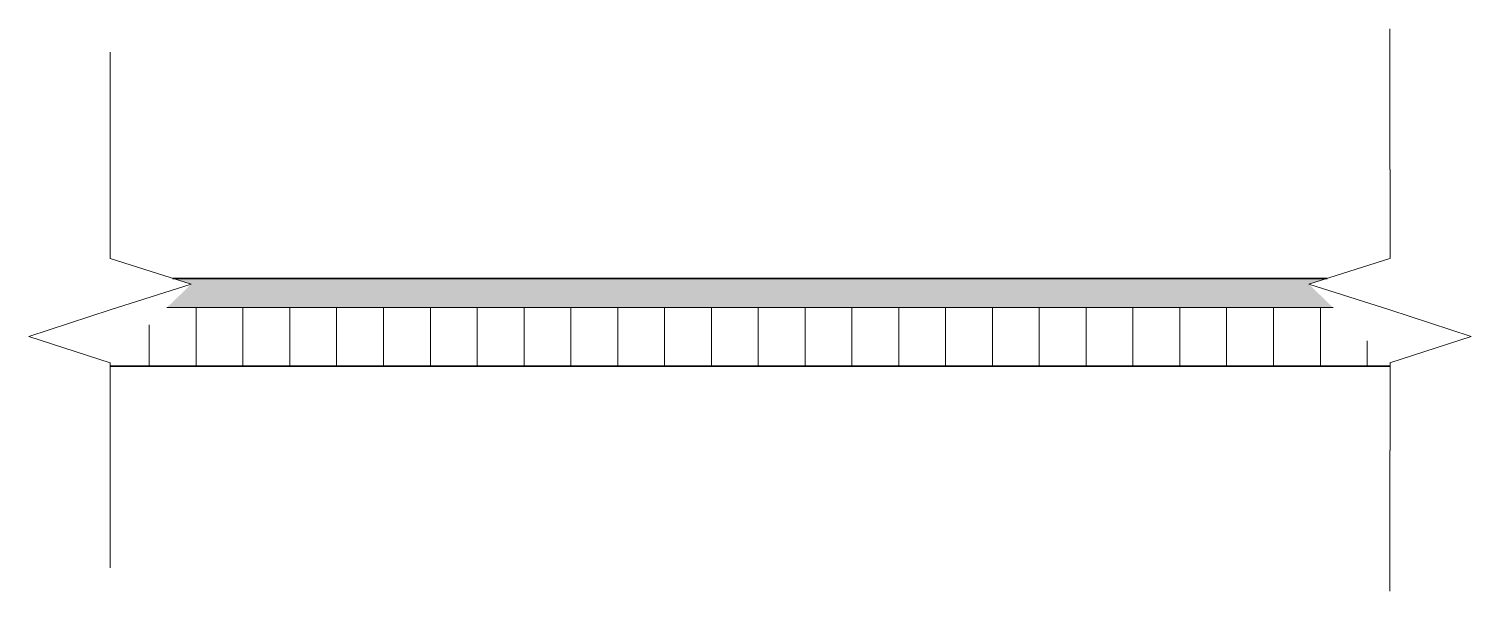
# Model space of a CAD drawing. Header units: millimetres. Extents: x -60946 to 138510, y -262288 to 24501.
# Drawn here: x 78217 to 79449, y -145891 to -145411 of the extents above; entities that cross this region are included whole.
import ezdxf

# ---------------------------------------------------------------- set-up
doc = ezdxf.new("R2010")
doc.units = ezdxf.units.MM
for name, color, linetype, lineweight in [('Аннотация', 7, 'Continuous', 20), ('Стены разрез', 7, 'Continuous', 35), ('Стены штриховка', 7, 'Continuous', 9), ('Узлы', 7, 'Continuous', 18)]:
    doc.layers.add(name, color=color, linetype=linetype, lineweight=lineweight)

# ---------------------------------------------------------------- blocks, each defined once
blk = doc.blocks.new('Family - ___-2739952-УО кладочный 2-3 эт')
at = {"layer": 'Стены разрез', "lineweight": 20, "true_color": 0x0080c0}
blk.add_hatch(color=142, dxfattribs=at).paths.add_polyline_path([(-809.9, 4949.2), (165.2, 4949.2), (144.5, 4969.2), (160.2, 4974.2), (-825.6, 4974.2), (-809.9, 4969.2), (-830.6, 4949.2)])
at = {"layer": 'Стены разрез', "lineweight": 9, "true_color": 0x0080c0}
h = blk.add_hatch(dxfattribs=at)
h.set_pattern_fill('FP_9', color=142, style=0, pattern_type=2)
h.set_pattern_definition([(90, (0, 0), (-40, 2e-15), [])])
h.paths.add_polyline_path([(-406.6, 4899.2), (213.8, 4899.2), (213.8, 4902.1), (165.2, 4949.2), (-830.6, 4949.2), (-879.2, 4902.1), (-879.2, 4899.2), (-809.9, 4899.2)])
at = {"layer": 'Стены разрез'}
for p, q in [((160.2, 4974.2), (-825.6, 4974.2)), ((-879.2, 4899.2), (213.8, 4899.2))]:
    blk.add_line(p, q, dxfattribs=at)
at = {"layer": 'Стены штриховка'}
blk.add_line((165.2, 4949.2), (-830.6, 4949.2), dxfattribs=at)
blk = doc.blocks.new('ADSK_Обрыв_Линия1 - По умолчанию-2621347-УО кладочный 2-3 эт')
at = {"layer": 'Узлы', "lineweight": 20}
for p, q in [((10406.3, 6202.4), (10406.3, 6126.4)), ((10406.3, 6037.3), (10406.3, 5962.4))]:
    blk.add_line(p, q, dxfattribs=at)
blk = doc.blocks.new('ADSK_Обрыв_Линия1 - По умолчанию-2621349-УО кладочный 2-3 эт')
at = {"layer": 'Узлы', "lineweight": 20}
for p, q in [((9313.3, 6182.4), (9313.3, 6126.4)), ((9313.3, 6037.3), (9313.3, 5982.4))]:
    blk.add_line(p, q, dxfattribs=at)

msp = doc.modelspace()

# ---------------------------------------------------------------- linework, layer by layer
at = {"layer": 'Аннотация'}
for p, q in [((79379.4812, -145530.5738), (79379.4812, -145410.5738)), ((78286.5012, -145550.5738), (78286.5012, -145430.5738)), ((78286.5012, -145606.5738), (78355.7832, -145628.5738)), ((78286.5012, -145606.5738), (78355.7832, -145628.5738)), ((79379.4812, -145606.5738), (79310.1991, -145628.5738)), ((79379.4812, -145606.5738), (79310.1991, -145628.5738)), ((78286.5012, -145650.5738), (78355.7832, -145628.5738)), ((79379.4812, -145650.5738), (79310.1991, -145628.5738)), ((78217.1811, -145673.0973), (78286.5012, -145650.5738)), ((78217.1811, -145673.0973), (78286.5012, -145650.5738)), ((79448.8013, -145673.0973), (79379.4812, -145650.5738)), ((79448.8013, -145673.0973), (79379.4812, -145650.5738)), ((78286.5012, -145695.6208), (78217.1811, -145673.0973)), ((78286.5012, -145695.6208), (78217.1811, -145673.0973)), ((79379.4812, -145695.6208), (79448.8013, -145673.0973)), ((79379.4812, -145695.6208), (79448.8013, -145673.0973)), ((78286.5012, -145750.5738), (78286.5012, -145870.5738)), ((79379.4812, -145770.5738), (79379.4812, -145890.5738))]:
    msp.add_line(p, q, dxfattribs=at)

# ---------------------------------------------------------------- block references
at = {"lineweight": 20}
msp.add_blockref('Family - ___-2739952-УО кладочный 2-3 эт', (79165.6934, -150597.7506), dxfattribs=at)
at = {"layer": 'Узлы', "lineweight": 20}
for name in ['ADSK_Обрыв_Линия1 - По умолчанию-2621347-УО кладочный 2-3 эт', 'ADSK_Обрыв_Линия1 - По умолчанию-2621349-УО кладочный 2-3 эт']:
    msp.add_blockref(name, (68973.217, -151732.9681), dxfattribs=at)

doc.saveas('drawing.dxf')
